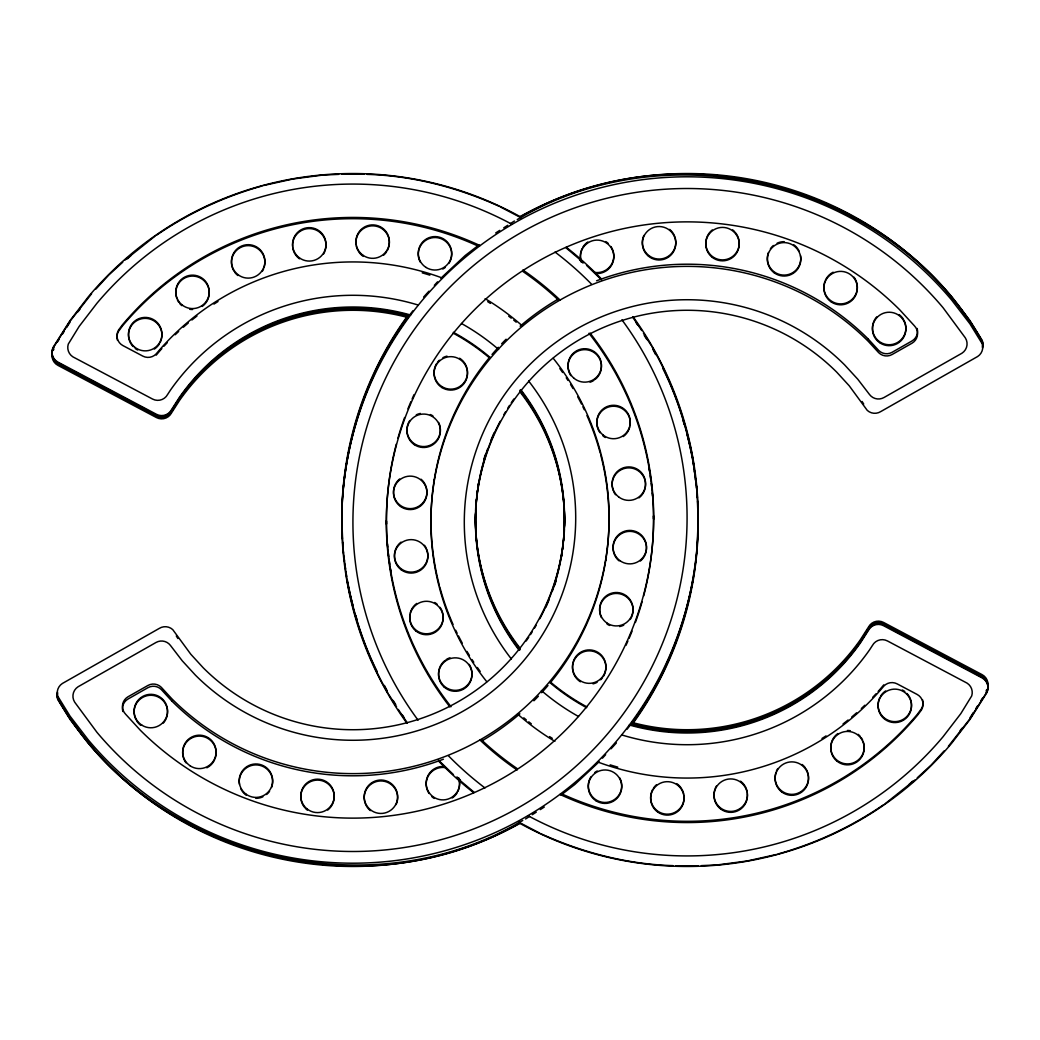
<?xml version="1.0" encoding="UTF-8"?>
<svg xmlns="http://www.w3.org/2000/svg" width="1040" height="1040" viewBox="0 0 1040 1040"><rect width="100%" height="100%" fill="white"/><g stroke="black" fill="none" stroke-linecap="round" stroke-linejoin="round"><path stroke-width="1.5" d="M341.77 520.468C341.861 447.655 364.91 374.894 408.083 316.16M696.917 550.602L698.23 519.532M343.083 490.334C349.141 425.581 372.918 362.245 412.906 310.791M696.917 549.666C691.431 612.17 669.071 673.218 631.917 723.84M692.978 579.579C682.994 633.633 660.946 685.75 627.094 729.209M53.859 347.568L53.248 348.751A11.167 11.167 0 0 0 57.98 363.805L156.442 416.104A11.128 11.128 0 0 0 171.509 411.476L179.543 398.905A211.705 211.705 0 0 1 407.628 315.991M986.141 692.432L986.752 691.249A11.167 11.167 0 0 0 982.02 676.195L883.558 623.896A11.128 11.128 0 0 0 868.491 628.524L860.457 641.095A211.705 211.705 0 0 1 632.372 724.009M53.248 350.389L53.859 349.219M986.141 690.781L986.752 689.611M57.265 342.212L58.981 339.534M62.387 334.178L64.09 331.5M66.638 327.483L70.044 322.127M969.956 717.873L973.362 712.517M975.91 708.5L977.613 705.822M981.019 700.466L982.735 697.788M77.987 311.766L79.885 309.309M960.115 730.691L962.013 728.234M156.221 355.147L156.65 354.627A256.269 256.269 0 0 1 161.85 348.556M883.779 684.853L883.35 685.373A256.269 256.269 0 0 1 878.15 691.444M91.598 293.748L70.044 321.204L53.248 347.828A11.167 11.167 0 0 0 57.98 362.869L156.442 415.168A11.128 11.128 0 0 0 171.509 410.54L179.543 397.969A211.705 211.705 0 0 1 407.628 315.055M95.888 289.068L108.745 275.028L122.772 262.158M423.631 297.024L428.987 291.174M434.343 285.324L437.554 281.814M440.778 278.304L465.127 255.58L478.959 244.946M599.222 761.696L574.873 784.42L561.041 795.054M602.446 758.186L605.657 754.676M611.013 748.826L616.369 742.976M944.112 750.932L931.255 764.972L917.228 777.842M948.402 746.252L969.956 718.796L986.752 692.172A11.167 11.167 0 0 0 982.02 677.131L883.558 624.832A11.128 11.128 0 0 0 868.491 629.46L860.457 642.031A211.705 211.705 0 0 1 632.372 724.945M125.112 260.013L154.856 236.275M127.439 258.791L130.949 255.58M909.051 784.42L912.561 781.209M914.888 779.987L885.144 803.725M156.182 235.43C188.448 213.239 224.302 196.495 262.028 186.004M495.716 232.947L499.72 230.386M503.737 227.838L507.741 225.277M510.419 223.561L514.436 221.013M525.564 818.987L529.581 816.439M532.259 814.723L536.263 812.162M540.28 809.614L544.284 807.053M883.818 804.57C851.552 826.761 815.698 843.505 777.972 853.996M520.052 217.139C675.584 126.334 893.542 184.197 982.254 341.211A11.18 11.18 0 0 1 982.501 346.983M517.244 219.544C673.036 126.867 892.957 184.028 982.254 342.147A11.18 11.18 0 0 1 982.501 347.919M522.756 820.456C366.964 913.133 147.043 855.972 57.746 697.853A11.18 11.18 0 0 1 57.499 692.081M519.948 822.861C364.416 913.666 146.458 855.803 57.746 698.789A11.18 11.18 0 0 1 57.499 693.017M263.536 185.523L292.955 178.997L322.816 175.058L338.663 174.369M776.464 854.477L747.045 861.003L717.184 864.942L701.337 865.631M341.822 174.226L364 174.226M698.178 865.774L676 865.774M367.172 174.369C412.659 175.708 457.496 187.395 498.849 206.141M672.828 865.631C627.341 864.292 582.504 852.605 541.151 833.859M500.253 206.882L521.352 217.88M518.648 822.12L539.747 833.118M566.072 247.884L583.063 262.158M473.928 792.116L456.937 777.842M586.56 265.369L601.367 279.708M579.553 259.87L583.063 263.081M456.937 776.919L460.447 780.13M453.44 774.631L438.633 760.292M868.244 339.053L878.683 350.441A11.128 11.128 0 0 0 892.112 352.3L911.937 341.003A11.167 11.167 0 0 0 917.202 328.497M171.756 700.947L161.317 689.559A11.128 11.128 0 0 0 147.888 687.7L128.063 698.997A11.167 11.167 0 0 0 122.798 711.503M632.879 317.421L641.745 330.577M407.121 722.579L398.255 709.423M862.082 401.466L863.707 404.027M643.448 333.255L651.105 345.306M635.778 322.127L637.481 324.805M644.293 335.517L646.854 339.534M393.146 700.466L395.707 704.483M402.519 715.195L404.222 717.873M388.895 694.694L396.552 706.745M176.293 635.973L177.918 638.534M651.963 346.645C671.827 381.654 685.724 419.887 692.978 459.485M652.691 348.985L655.629 354.614M662.948 368.693C677.391 397.592 686.907 428.74 692.978 460.421M377.052 671.307C362.609 642.408 353.093 611.26 347.022 579.579M384.371 685.386L387.309 691.015M388.037 693.355C368.173 658.346 354.276 620.113 347.022 580.515M693.186 461.058L696.917 489.398L698.23 520.468M693.186 461.994L696.917 490.334M343.083 549.666L346.814 578.942M341.77 519.532L343.083 550.602M459.602 358.228A16.718 16.718 0 0 1 464.984 381.264A16.718 16.718 0 0 1 441.948 386.633A16.718 16.718 0 0 1 436.592 363.597M437.411 362.401A16.718 16.718 0 0 1 439.361 360.23M442.91 357.682A16.718 16.718 0 0 1 446.992 356.148M520.247 649.675A211.705 211.705 0 0 1 478.751 482.742M479.024 481.234A211.705 211.705 0 0 1 482.755 464.711M483.158 463.216A211.705 211.705 0 0 1 487.786 448.526M491.075 439.894A211.705 211.705 0 0 1 494.104 432.822M610.987 246.558A16.718 16.718 0 0 1 593.892 272.285M581.295 261.3A16.718 16.718 0 0 1 582.101 248.508M582.803 247.234A16.718 16.718 0 0 1 587.808 241.995M605.748 241.566A16.718 16.718 0 0 1 608.101 243.282M747.396 793.533A16.718 16.718 0 0 1 728.975 811.33A16.718 16.718 0 0 1 714.649 790.101M715.117 788.71A16.718 16.718 0 0 1 716.391 786.084M740.532 781.17A16.718 16.718 0 0 1 747.24 792.077M683.982 795.717A16.718 16.718 0 0 1 664.001 813.839A16.718 16.718 0 0 1 652.743 789.321M653.51 788.073A16.718 16.718 0 0 1 656.409 784.81M676.715 783.601A16.718 16.718 0 0 1 681.694 788.853M682.383 790.127A16.718 16.718 0 0 1 683.774 794.274M619.801 777.946A16.718 16.718 0 0 1 615.277 798.954A16.718 16.718 0 0 1 593.788 798.148A16.718 16.718 0 0 1 590.863 776.854M594.763 772.551A16.718 16.718 0 0 1 597.22 770.965M906.958 693.446A16.718 16.718 0 0 1 907.595 715.676A16.718 16.718 0 0 1 885.599 718.887A16.718 16.718 0 0 1 879.866 697.398M880.581 696.124A16.718 16.718 0 0 1 885.625 690.937M902.304 689.975A16.718 16.718 0 0 1 904.787 691.509M863.161 741.429A16.718 16.718 0 0 1 854.594 762.333A16.718 16.718 0 0 1 833.027 755.612A16.718 16.718 0 0 1 837.85 733.538M847.418 730.483A16.718 16.718 0 0 1 850.317 730.73M858.169 734.357A16.718 16.718 0 0 1 860.236 736.411M861.133 737.555A16.718 16.718 0 0 1 862.602 740.077M805.974 768.768A16.718 16.718 0 0 1 793.884 794.248A16.718 16.718 0 0 1 775.905 772.512M776.412 771.147A16.718 16.718 0 0 1 777.79 768.573M802.074 764.465A16.718 16.718 0 0 1 805.142 767.559M421.109 479.232A16.718 16.718 0 0 1 422.24 503.529A16.718 16.718 0 0 1 397.917 503.243A16.718 16.718 0 0 1 399.633 478.972M438.646 422.448A16.718 16.718 0 0 1 433.537 443.339A16.718 16.718 0 0 1 412.087 441.909A16.718 16.718 0 0 1 409.76 420.537M416.273 414.843A16.718 16.718 0 0 1 420.407 413.439M430.391 414.544A16.718 16.718 0 0 1 432.939 415.948M669.643 229.372A16.718 16.718 0 0 1 672.906 251.732A16.718 16.718 0 0 1 650.91 256.919A16.718 16.718 0 0 1 643.838 235.456M735.722 232.947A16.718 16.718 0 0 1 732.719 256.412A16.718 16.718 0 0 1 709.267 253.396A16.718 16.718 0 0 1 712.283 229.944M732.615 229.866A16.718 16.718 0 0 1 734.786 231.829M800.553 255.593A16.718 16.718 0 0 1 782.496 275.028A16.718 16.718 0 0 1 768.404 252.551M770.445 248.69A16.718 16.718 0 0 1 773.422 245.492M777.127 243.178A16.718 16.718 0 0 1 784.199 241.67M793.754 244.751A16.718 16.718 0 0 1 799.266 251.42M854.048 277.199A16.718 16.718 0 0 1 845.377 303.199A16.718 16.718 0 0 1 823.927 286.143M824.07 284.7A16.718 16.718 0 0 1 824.759 281.853M825.279 280.501A16.718 16.718 0 0 1 833.157 272.194M903.877 320.047A16.718 16.718 0 0 1 898.781 341.692A16.718 16.718 0 0 1 876.694 339.144A16.718 16.718 0 0 1 876.681 316.914M899.132 314.587A16.718 16.718 0 0 1 903.123 318.799M469.196 664.378A16.718 16.718 0 0 1 464.932 687.284A16.718 16.718 0 0 1 441.909 683.67A16.718 16.718 0 0 1 444.86 660.556M446.043 659.698A16.718 16.718 0 0 1 449.956 657.774M440.063 607.347A16.718 16.718 0 0 1 430.209 633.347A16.718 16.718 0 0 1 409.955 614.289M410.267 612.872A16.718 16.718 0 0 1 416.754 603.434M434.668 602.498A16.718 16.718 0 0 1 437.073 604.149M426.621 549.042A16.718 16.718 0 0 1 418.86 570.258A16.718 16.718 0 0 1 397.046 564.369A16.718 16.718 0 0 1 401.024 542.126M424.437 545.259A16.718 16.718 0 0 1 426.01 547.716M586.742 706.81A211.705 211.705 0 0 1 551.174 682.669M519.298 649.389A211.705 211.705 0 0 1 478.751 483.678M479.024 482.17A211.705 211.705 0 0 1 482.755 465.634M483.158 464.152A211.705 211.705 0 0 1 487.786 449.462M488.306 448.019A211.705 211.705 0 0 1 500.188 421.304M503.919 414.57A211.705 211.705 0 0 1 505.479 411.918M507.884 407.979A211.705 211.705 0 0 1 509.548 405.379M511.238 402.805A211.705 211.705 0 0 1 513.851 398.996M581.295 262.223A16.718 16.718 0 0 1 594.048 240.383A16.718 16.718 0 0 1 613.821 256.178A16.718 16.718 0 0 1 595.322 273.442M632.307 722.514A211.64 211.354 0 0 0 860.457 639.6L868.491 627.055A11.141 11.128 0 0 1 883.558 622.44L982.02 674.609A11.141 11.128 0 0 1 987.753 686.881M520.117 648.245A211.64 211.354 0 0 1 475.488 513.76M475.579 510.679A211.64 211.354 0 0 1 476.255 499.941M476.697 495.365A211.64 211.354 0 0 1 477.256 490.776M477.672 487.734A211.64 211.354 0 0 1 478.4 483.184M483.899 459.225A211.64 211.354 0 0 1 485.238 454.818M357.045 619.788A345.319 344.838 0 0 1 355.68 615.238M353.132 606.086A345.319 344.838 0 0 1 347.295 579.8M346.749 576.693A345.319 344.838 0 0 1 345.982 572M345.501 568.867A345.319 344.838 0 0 1 344.838 564.161M344.422 561.015A345.319 344.838 0 0 1 343.876 556.296M343.538 553.15A345.319 344.838 0 0 1 342.589 542.113M342.394 538.954A345.319 344.838 0 0 1 407.901 315.419M519.948 216.619A345.319 344.838 0 0 1 951.613 296.712L969.956 320.58L982.254 340.535A11.154 11.141 0 0 1 982.501 346.294M431.002 517.933A256.269 256.269 0 0 1 431.041 514.735M432.614 490.828A256.269 256.269 0 0 1 432.991 487.643M433.628 482.898A256.269 256.269 0 0 1 434.109 479.726M391.04 571.805A300.833 300.833 0 0 1 390.52 568.763M389.792 564.187A300.833 300.833 0 0 1 389.35 561.119M388.739 556.53A300.833 300.833 0 0 1 388.375 553.449M386.49 524.16A300.833 300.833 0 0 1 386.464 521.079M387.764 547.027A300.755 300.339 0 0 1 387.478 543.959M386.399 523.952A300.755 300.339 0 0 1 386.347 520.871M430.885 517.79A256.204 255.853 0 0 1 430.911 514.592M876.005 693.81A256.269 256.269 0 0 1 872.729 697.32M864.838 705.237A256.269 256.269 0 0 1 861.341 708.526M856.596 712.816A256.269 256.269 0 0 1 851.747 716.976M848.055 720.018A256.269 256.269 0 0 1 843.024 723.97M826.046 735.904A256.269 256.269 0 0 1 821.99 738.465M617.786 767.143A256.269 256.269 0 0 1 610.142 764.855M552.279 738.309A256.269 256.269 0 0 1 549.575 736.606M531.284 723.801A256.269 256.269 0 0 1 528.762 721.838M526.266 719.849A256.269 256.269 0 0 1 523.796 717.821M480.168 671.411A256.269 256.269 0 0 1 477.373 667.511M473.772 662.233A256.269 256.269 0 0 1 472.03 659.555M469.456 655.512A256.269 256.269 0 0 1 466.973 651.417M462.241 643.084A256.269 256.269 0 0 1 458.523 636.012M457.093 633.152A256.269 256.269 0 0 1 455.715 630.266M453.05 624.468A256.269 256.269 0 0 1 439.738 586.833M439.335 585.286A256.269 256.269 0 0 1 489.97 356.928M492.024 354.484A256.269 256.269 0 0 1 498.368 347.295M501.631 343.798A256.269 256.269 0 0 1 506.09 339.222M520.143 326.196A256.269 256.269 0 0 1 557.752 299.338M596.583 280.787A256.269 256.269 0 0 1 868.257 339.053M599.456 762.632A256.204 255.853 0 0 0 883.35 686.673L883.779 686.14A11.18 11.154 0 0 1 897.195 683.891L917.111 694.434A11.141 11.128 0 0 1 920.049 711.841L917.475 715.273A300.755 300.339 0 0 1 559.988 794.417M554.866 741.351A256.204 255.853 0 0 1 517.569 714.051M486.785 681.733A256.204 255.853 0 0 1 516.373 331.448A256.204 255.853 0 0 1 868.244 341.302L878.683 352.664A11.141 11.128 0 0 0 892.112 354.51L911.937 343.252A11.141 11.128 0 0 0 914.355 325.767L899.756 309.842A300.755 300.339 0 0 0 487.916 297.167A300.755 300.339 0 0 0 449.904 706.888M517.114 770.003A300.755 300.339 0 0 1 479.947 739.973M561.522 793.754A300.833 300.833 0 0 0 917.527 714.103L920.049 710.619A11.154 11.154 0 0 0 922.545 699.751M517.296 768.664A300.833 300.833 0 0 1 481.26 739.674M451.035 706.706A300.833 300.833 0 0 1 396.331 444.054M397.956 438.1A300.833 300.833 0 0 1 404.625 417.521M407.927 408.863A300.833 300.833 0 0 1 410.891 401.726M412.126 398.892A300.833 300.833 0 0 1 414.024 394.667M629.343 724.971A211.64 211.354 0 0 0 860.457 642.863L868.491 630.318A11.141 11.128 0 0 1 883.558 625.703L982.02 677.872A11.141 11.128 0 0 1 986.752 692.874L969.956 719.42L951.613 743.288A345.319 344.838 0 0 1 518.57 822.614M586.638 707.668A211.64 211.354 0 0 1 551.044 683.54M519.181 650.299A211.64 211.354 0 0 1 547.547 362.726A211.64 211.354 0 0 1 836.745 372.177L849.212 385.775L867.256 410.384A11.154 11.141 0 0 0 880.776 411.567L977.6 356.538A11.154 11.141 0 0 0 982.254 343.798L969.956 323.843L951.613 299.975A345.319 344.838 0 0 0 474.994 249.509A345.319 344.838 0 0 0 406.978 723.294M473.746 792.779A345.319 344.838 0 0 1 438.477 760.955M528.489 815.945A334.165 333.71 0 0 0 943.072 736.723L960.817 713.622L971.724 695.89A11.18 11.154 0 0 0 967.07 683.124L887.432 640.939A11.141 11.128 0 0 0 872.378 645.554L869.583 649.844A222.794 222.482 0 0 1 621.634 734.89M484.952 787.943A334.165 333.71 0 0 1 448.526 755.885M418.08 720.187A334.165 333.71 0 0 1 480.467 259.948A334.165 333.71 0 0 1 943.072 307.71L965.328 337.857A11.154 11.141 0 0 1 961.922 353.236L883.961 397.54A11.141 11.128 0 0 1 869.583 394.602L857.753 379.197L844.623 364.897A222.794 222.482 0 0 0 539.578 355.472A222.794 222.482 0 0 0 511.329 658.931M578.513 716.495A222.794 222.482 0 0 1 541.411 690.547M580.398 681.772A16.718 16.718 0 0 1 575.016 658.736A16.718 16.718 0 0 1 598.052 653.367A16.718 16.718 0 0 1 603.408 676.403M602.589 677.599A16.718 16.718 0 0 1 600.639 679.77M597.09 682.318A16.718 16.718 0 0 1 593.008 683.852M519.753 390.325A211.705 211.705 0 0 1 561.249 557.258M560.976 558.766A211.705 211.705 0 0 1 557.245 575.289M556.842 576.784A211.705 211.705 0 0 1 552.214 591.474M548.925 600.106A211.705 211.705 0 0 1 545.896 607.178M458.705 778.7A16.718 16.718 0 0 1 457.899 791.492M457.197 792.766A16.718 16.718 0 0 1 452.192 798.005M434.252 798.434A16.718 16.718 0 0 1 431.899 796.718M429.013 793.442A16.718 16.718 0 0 1 446.108 767.715M292.604 246.467A16.718 16.718 0 0 1 311.025 228.67A16.718 16.718 0 0 1 325.351 249.899M324.883 251.29A16.718 16.718 0 0 1 323.609 253.916M299.468 258.83A16.718 16.718 0 0 1 292.76 247.923M356.018 244.283A16.718 16.718 0 0 1 375.999 226.161A16.718 16.718 0 0 1 387.257 250.679M386.49 251.927A16.718 16.718 0 0 1 383.591 255.19M363.285 256.399A16.718 16.718 0 0 1 358.306 251.147M357.617 249.873A16.718 16.718 0 0 1 356.226 245.726M420.199 262.054A16.718 16.718 0 0 1 424.723 241.046A16.718 16.718 0 0 1 446.212 241.852A16.718 16.718 0 0 1 449.137 263.146M445.237 267.449A16.718 16.718 0 0 1 442.78 269.035M133.042 346.554A16.718 16.718 0 0 1 132.405 324.324A16.718 16.718 0 0 1 154.401 321.113A16.718 16.718 0 0 1 160.134 342.602M159.419 343.876A16.718 16.718 0 0 1 154.375 349.063M137.696 350.025A16.718 16.718 0 0 1 135.213 348.491M176.839 298.571A16.718 16.718 0 0 1 185.406 277.667A16.718 16.718 0 0 1 206.973 284.388A16.718 16.718 0 0 1 202.15 306.462M192.582 309.517A16.718 16.718 0 0 1 189.683 309.27M181.831 305.643A16.718 16.718 0 0 1 179.764 303.589M178.867 302.445A16.718 16.718 0 0 1 177.398 299.923M234.026 271.232A16.718 16.718 0 0 1 246.116 245.752A16.718 16.718 0 0 1 264.095 267.488M263.588 268.853A16.718 16.718 0 0 1 262.21 271.427M237.926 275.535A16.718 16.718 0 0 1 234.858 272.441M618.891 560.768A16.718 16.718 0 0 1 617.76 536.471A16.718 16.718 0 0 1 642.083 536.757A16.718 16.718 0 0 1 640.367 561.028M601.354 617.552A16.718 16.718 0 0 1 606.463 596.661A16.718 16.718 0 0 1 627.913 598.091A16.718 16.718 0 0 1 630.24 619.463M623.727 625.157A16.718 16.718 0 0 1 619.593 626.561M609.609 625.456A16.718 16.718 0 0 1 607.061 624.052M370.357 810.628A16.718 16.718 0 0 1 367.094 788.268A16.718 16.718 0 0 1 389.09 783.081A16.718 16.718 0 0 1 396.162 804.544M304.278 807.053A16.718 16.718 0 0 1 307.281 783.588A16.718 16.718 0 0 1 330.733 786.604A16.718 16.718 0 0 1 327.717 810.056M307.385 810.134A16.718 16.718 0 0 1 305.214 808.171M239.447 784.407A16.718 16.718 0 0 1 257.504 764.972A16.718 16.718 0 0 1 271.596 787.449M269.555 791.31A16.718 16.718 0 0 1 266.578 794.508M262.873 796.822A16.718 16.718 0 0 1 255.801 798.33M246.246 795.249A16.718 16.718 0 0 1 240.734 788.58M215.93 755.3A16.718 16.718 0 0 1 215.241 758.147M214.721 759.499A16.718 16.718 0 0 1 206.843 767.806M185.952 762.801A16.718 16.718 0 0 1 194.623 736.801A16.718 16.718 0 0 1 216.073 753.857M136.123 719.953A16.718 16.718 0 0 1 141.219 698.308A16.718 16.718 0 0 1 163.306 700.856A16.718 16.718 0 0 1 163.319 723.086M140.868 725.413A16.718 16.718 0 0 1 136.877 721.201M570.804 375.622A16.718 16.718 0 0 1 575.068 352.716A16.718 16.718 0 0 1 598.091 356.33A16.718 16.718 0 0 1 595.14 379.444M593.957 380.302A16.718 16.718 0 0 1 590.044 382.226M629.733 427.128A16.718 16.718 0 0 1 623.246 436.566M605.332 437.502A16.718 16.718 0 0 1 602.927 435.851M599.937 432.653A16.718 16.718 0 0 1 609.791 406.653A16.718 16.718 0 0 1 630.045 425.711M613.379 490.958A16.718 16.718 0 0 1 621.14 469.742A16.718 16.718 0 0 1 642.954 475.631A16.718 16.718 0 0 1 638.976 497.874M615.563 494.741A16.718 16.718 0 0 1 613.99 492.284M520.702 390.611A211.705 211.705 0 0 1 561.249 556.322M560.976 557.83A211.705 211.705 0 0 1 557.245 574.366M556.842 575.848A211.705 211.705 0 0 1 552.214 590.538M551.694 591.981A211.705 211.705 0 0 1 539.812 618.696M536.081 625.43A211.705 211.705 0 0 1 534.521 628.082M532.116 632.021A211.705 211.705 0 0 1 530.452 634.621M528.762 637.195A211.705 211.705 0 0 1 526.149 641.004M453.258 333.19A211.705 211.705 0 0 1 488.826 357.331M458.705 777.777A16.718 16.718 0 0 1 445.952 799.617A16.718 16.718 0 0 1 426.179 783.822A16.718 16.718 0 0 1 444.678 766.558M564.421 529.321A211.64 211.354 0 0 1 563.745 540.059M563.303 544.635A211.64 211.354 0 0 1 562.744 549.224M562.328 552.266A211.64 211.354 0 0 1 561.6 556.816M556.101 580.775A211.64 211.354 0 0 1 554.762 585.182M407.693 317.486A211.64 211.354 0 0 0 179.543 400.4L171.509 412.945A11.141 11.128 0 0 1 156.442 417.56L57.98 365.391A11.141 11.128 0 0 1 52.247 353.119M519.883 391.755A211.64 211.354 0 0 1 564.512 526.24M697.606 501.046A345.319 344.838 0 0 1 632.099 724.581M520.052 823.381A345.319 344.838 0 0 1 88.387 743.288L70.044 719.42L57.746 699.465A11.154 11.141 0 0 1 57.499 693.706M682.955 420.212A345.319 344.838 0 0 1 684.32 424.762M686.868 433.914A345.319 344.838 0 0 1 692.705 460.2M693.251 463.307A345.319 344.838 0 0 1 694.018 468M694.499 471.133A345.319 344.838 0 0 1 695.162 475.839M695.578 478.985A345.319 344.838 0 0 1 696.124 483.704M696.462 486.85A345.319 344.838 0 0 1 697.411 497.887M608.998 522.067A256.269 256.269 0 0 1 608.959 525.265M607.386 549.172A256.269 256.269 0 0 1 607.009 552.357M606.372 557.102A256.269 256.269 0 0 1 605.891 560.274M648.96 468.195A300.833 300.833 0 0 1 649.48 471.237M650.208 475.813A300.833 300.833 0 0 1 650.65 478.881M651.261 483.47A300.833 300.833 0 0 1 651.625 486.551M653.51 515.84A300.833 300.833 0 0 1 653.536 518.921M652.236 492.973A300.755 300.339 0 0 1 652.522 496.041M653.601 516.048A300.755 300.339 0 0 1 653.653 519.129M609.115 522.21A256.204 255.853 0 0 1 609.089 525.408M600.665 454.714A256.269 256.269 0 0 1 550.03 683.072M547.976 685.516A256.269 256.269 0 0 1 541.632 692.705M538.369 696.202A256.269 256.269 0 0 1 533.91 700.778M519.857 713.804A256.269 256.269 0 0 1 482.248 740.662M443.417 759.213A256.269 256.269 0 0 1 171.743 700.947M163.995 346.19A256.269 256.269 0 0 1 167.271 342.68M175.162 334.763A256.269 256.269 0 0 1 178.659 331.474M183.404 327.184A256.269 256.269 0 0 1 188.253 323.024M191.945 319.982A256.269 256.269 0 0 1 196.976 316.03M213.954 304.096A256.269 256.269 0 0 1 218.01 301.535M422.214 272.857A256.269 256.269 0 0 1 429.858 275.145M487.721 301.691A256.269 256.269 0 0 1 490.425 303.394M508.716 316.199A256.269 256.269 0 0 1 511.238 318.162M513.734 320.151A256.269 256.269 0 0 1 516.204 322.179M559.832 368.589A256.269 256.269 0 0 1 562.627 372.489M566.228 377.767A256.269 256.269 0 0 1 567.97 380.445M570.544 384.488A256.269 256.269 0 0 1 573.027 388.583M577.759 396.916A256.269 256.269 0 0 1 581.477 403.988M582.907 406.848A256.269 256.269 0 0 1 584.285 409.734M586.95 415.532A256.269 256.269 0 0 1 600.262 453.167M553.215 358.267A256.204 255.853 0 0 1 523.627 708.552A256.204 255.853 0 0 1 171.756 698.698L161.317 687.336A11.141 11.128 0 0 0 147.888 685.49L128.063 696.748A11.141 11.128 0 0 0 125.645 714.233L140.244 730.158A300.755 300.339 0 0 0 552.084 742.833A300.755 300.339 0 0 0 590.096 333.112M440.544 277.368A256.204 255.853 0 0 0 156.65 353.327L156.221 353.86A11.18 11.154 0 0 1 142.805 356.109L122.889 345.566A11.141 11.128 0 0 1 119.951 328.159L122.525 324.727A300.755 300.339 0 0 1 480.012 245.583M485.134 298.649A256.204 255.853 0 0 1 522.431 325.949M522.886 269.997A300.755 300.339 0 0 1 560.053 300.027M588.965 333.294A300.833 300.833 0 0 1 643.669 595.946M642.044 601.9A300.833 300.833 0 0 1 635.375 622.479M632.073 631.137A300.833 300.833 0 0 1 629.109 638.274M627.874 641.108A300.833 300.833 0 0 1 625.976 645.333M478.478 246.246A300.833 300.833 0 0 0 122.473 325.897L119.951 329.381A11.154 11.154 0 0 0 117.455 340.249M522.704 271.336A300.833 300.833 0 0 1 558.74 300.326M520.819 389.701A211.64 211.354 0 0 1 492.453 677.274A211.64 211.354 0 0 1 203.255 667.823L190.788 654.225L172.744 629.616A11.154 11.141 0 0 0 159.224 628.433L62.4 683.462A11.154 11.141 0 0 0 57.746 696.202L70.044 716.157L88.387 740.025A345.319 344.838 0 0 0 565.006 790.491A345.319 344.838 0 0 0 633.022 316.706M410.657 315.029A211.64 211.354 0 0 0 179.543 397.137L171.509 409.682A11.141 11.128 0 0 1 156.442 414.297L57.98 362.128A11.141 11.128 0 0 1 53.248 347.126L70.044 320.58L88.387 296.712A345.319 344.838 0 0 1 521.43 217.386M453.362 332.332A211.64 211.354 0 0 1 488.956 356.46M566.254 247.221A345.319 344.838 0 0 1 601.523 279.045M621.92 319.813A334.165 333.71 0 0 1 559.533 780.052A334.165 333.71 0 0 1 96.928 732.29L74.672 702.143A11.154 11.141 0 0 1 78.078 686.764L156.039 642.46A11.141 11.128 0 0 1 170.417 645.398L182.247 660.803L195.377 675.103A222.794 222.482 0 0 0 500.422 684.528A222.794 222.482 0 0 0 528.671 381.069M511.511 224.055A334.165 333.71 0 0 0 96.928 303.277L79.183 326.378L68.276 344.11A11.18 11.154 0 0 0 72.93 356.876L152.568 399.061A11.141 11.128 0 0 0 167.622 394.446L170.417 390.156A222.794 222.482 0 0 1 418.366 305.11M555.048 252.057A334.165 333.71 0 0 1 591.474 284.115M461.487 323.505A222.794 222.482 0 0 1 498.589 349.453M712.361 257.413A16.718 16.718 0 0 0 739.076 246.246A16.718 16.718 0 0 0 716.053 228.683A16.718 16.718 0 0 0 712.361 257.413M774.384 272.948A16.718 16.718 0 0 0 800.722 260.897A16.718 16.718 0 0 0 777.114 244.114A16.718 16.718 0 0 0 774.384 272.948M648.505 256.217A16.718 16.718 0 0 0 675.584 245.947A16.718 16.718 0 0 0 653.146 227.63A16.718 16.718 0 0 0 648.505 256.217M720.902 809.172A16.718 16.718 0 0 0 747.344 797.381A16.718 16.718 0 0 0 723.918 780.364A16.718 16.718 0 0 0 720.902 809.172M657.995 812.24A16.718 16.718 0 0 0 684.034 799.578A16.718 16.718 0 0 0 660.049 783.354A16.718 16.718 0 0 0 657.995 812.24M596.115 800.852A16.718 16.718 0 0 0 621.725 787.319A16.718 16.718 0 0 0 597.207 771.901A16.718 16.718 0 0 0 596.115 800.852M883.662 718.328A16.718 16.718 0 0 0 911.17 709.254A16.718 16.718 0 0 0 889.551 689.975A16.718 16.718 0 0 0 883.662 718.328M836.771 760.981A16.718 16.718 0 0 0 863.954 750.984A16.718 16.718 0 0 0 841.698 732.446A16.718 16.718 0 0 0 836.771 760.981M781.547 791.791A16.718 16.718 0 0 0 808.379 780.897A16.718 16.718 0 0 0 785.525 763.1A16.718 16.718 0 0 0 781.547 791.791M441.961 387.569A16.718 16.718 0 0 0 467.493 373.919A16.718 16.718 0 0 0 442.897 358.631A16.718 16.718 0 0 0 441.961 387.569M400.465 506.428A16.718 16.718 0 0 0 426.855 494.507A16.718 16.718 0 0 0 403.338 477.607A16.718 16.718 0 0 0 400.465 506.428M414.362 444.678A16.718 16.718 0 0 0 440.336 431.886A16.718 16.718 0 0 0 416.273 415.779A16.718 16.718 0 0 0 414.362 444.678M831.389 302.042A16.718 16.718 0 0 0 857.298 289.12A16.718 16.718 0 0 0 833.144 273.13A16.718 16.718 0 0 0 831.389 302.042M880.412 343.2A16.718 16.718 0 0 0 905.892 329.407A16.718 16.718 0 0 0 881.218 314.249A16.718 16.718 0 0 0 880.412 343.2M444.21 687.102A16.718 16.718 0 0 0 471.666 677.885A16.718 16.718 0 0 0 449.956 658.71A16.718 16.718 0 0 0 444.21 687.102M415.805 630.89A16.718 16.718 0 0 0 442.936 620.763A16.718 16.718 0 0 0 420.602 602.329A16.718 16.718 0 0 0 415.805 630.89M400.959 569.595A16.718 16.718 0 0 0 427.739 558.571A16.718 16.718 0 0 0 404.794 540.891A16.718 16.718 0 0 0 400.959 569.595M307.372 809.185A16.718 16.718 0 0 0 334.087 798.018A16.718 16.718 0 0 0 311.064 780.468A16.718 16.718 0 0 0 307.372 809.185M246.233 794.313A16.718 16.718 0 0 0 272.571 782.249A16.718 16.718 0 0 0 248.963 765.479A16.718 16.718 0 0 0 246.233 794.313M370.344 809.692A16.718 16.718 0 0 0 397.423 799.422A16.718 16.718 0 0 0 374.998 781.105A16.718 16.718 0 0 0 370.344 809.692M299.455 257.894A16.718 16.718 0 0 0 325.91 246.103A16.718 16.718 0 0 0 302.471 229.086A16.718 16.718 0 0 0 299.455 257.894M363.272 255.463A16.718 16.718 0 0 0 389.324 242.801A16.718 16.718 0 0 0 365.339 226.577A16.718 16.718 0 0 0 363.272 255.463M426.088 267.462A16.718 16.718 0 0 0 451.698 253.942A16.718 16.718 0 0 0 427.18 238.524A16.718 16.718 0 0 0 426.088 267.462M134.069 346.619A16.718 16.718 0 0 0 161.577 337.545A16.718 16.718 0 0 0 139.958 318.266A16.718 16.718 0 0 0 134.069 346.619M181.818 304.707A16.718 16.718 0 0 0 209.001 294.71A16.718 16.718 0 0 0 186.758 276.172A16.718 16.718 0 0 0 181.818 304.707M237.913 274.599A16.718 16.718 0 0 0 264.745 263.705A16.718 16.718 0 0 0 241.891 245.908A16.718 16.718 0 0 0 237.913 274.599M580.385 680.823A16.718 16.718 0 0 0 605.93 667.173A16.718 16.718 0 0 0 581.334 651.885A16.718 16.718 0 0 0 580.385 680.823M620.022 560.729A16.718 16.718 0 0 0 646.425 548.808A16.718 16.718 0 0 0 622.895 531.908A16.718 16.718 0 0 0 620.022 560.729M607.048 623.116A16.718 16.718 0 0 0 633.022 610.324A16.718 16.718 0 0 0 608.959 594.217A16.718 16.718 0 0 0 607.048 623.116M190.164 765.843A16.718 16.718 0 0 0 216.073 752.921A16.718 16.718 0 0 0 191.919 736.944A16.718 16.718 0 0 0 190.164 765.843M142.064 725.296A16.718 16.718 0 0 0 167.544 711.503A16.718 16.718 0 0 0 142.87 696.345A16.718 16.718 0 0 0 142.064 725.296M573.664 377.975A16.718 16.718 0 0 0 601.107 368.745A16.718 16.718 0 0 0 579.397 349.583A16.718 16.718 0 0 0 573.664 377.975M602.914 434.902A16.718 16.718 0 0 0 630.045 424.775A16.718 16.718 0 0 0 607.698 406.341A16.718 16.718 0 0 0 602.914 434.902M618.631 496.899A16.718 16.718 0 0 0 645.411 485.862A16.718 16.718 0 0 0 622.466 468.182A16.718 16.718 0 0 0 618.631 496.899"/></g></svg>
